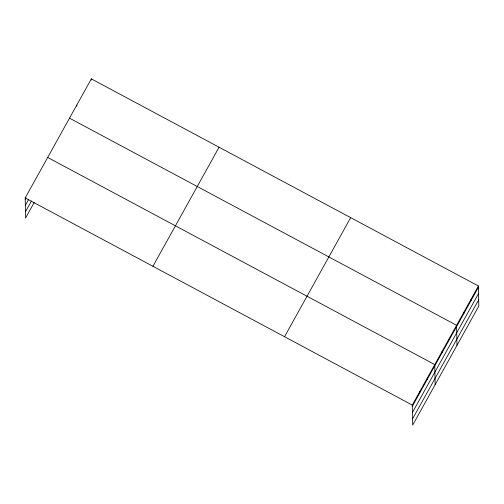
<?xml version="1.0" encoding="UTF-8"?>
<svg xmlns="http://www.w3.org/2000/svg" width="504" height="504" viewBox="0 0 504 504"><rect width="100%" height="100%" fill="white"/><g stroke="black" fill="none" stroke-linecap="round" stroke-linejoin="round"><path stroke-width="0.76" d="M34.203 202.469L25.584 217.993L25.2 197.933L91.337 78.87L478.416 286.007L478.8 306.067L412.663 425.13L412.278 405.071L478.416 286.007M25.225 199.193L25.975 197.845M25.345 205.399L28.715 199.326M25.465 211.787L31.462 200.995M152.939 266.288L219.07 147.225M284.539 336.716L350.677 217.652M412.304 406.337L478.441 287.274M412.423 412.543L478.561 293.479M412.543 418.931L478.68 299.867M69.514 118.157L456.593 325.3L456.977 345.36M47.685 157.45L434.763 364.594L435.147 384.653M25.2 197.933L412.278 405.071M471.139 299.105L471.164 300.371M463.863 312.203L463.888 313.469M449.316 338.398L449.341 339.664M442.039 351.496L442.065 352.756M427.272 378.088L427.291 379.348M419.775 391.583L419.8 392.843M91.337 78.87L91.363 80.13M76.784 105.059L76.81 106.325"/></g></svg>
